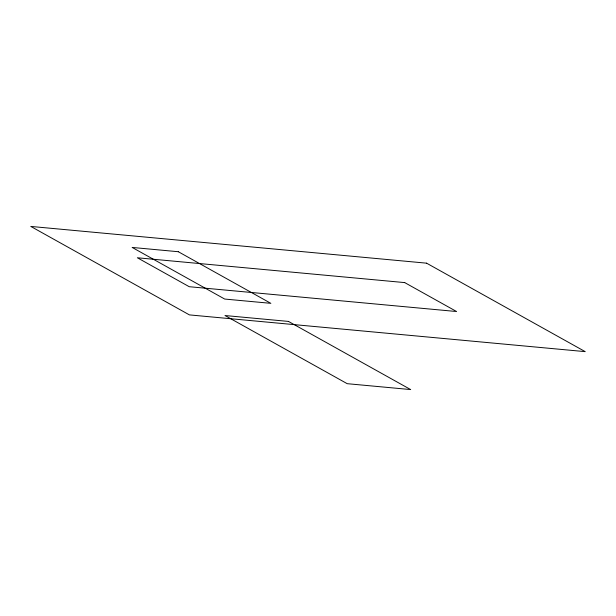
<?xml version="1.0" encoding="UTF-8"?>
<svg xmlns="http://www.w3.org/2000/svg" width="616" height="616" viewBox="0 0 616 616"><rect width="100%" height="100%" fill="white"/><g stroke="black" fill="none" stroke-linecap="round" stroke-linejoin="round"><path stroke-width="0.92" d="M426.588 263.171L30.8 226.426L189.412 314.892L585.2 351.636L426.588 263.171M178.309 251.721L132.163 247.44L224.701 299.053L270.848 303.334L178.309 251.721M404.704 282.598L137.368 257.773L189.243 286.71L456.579 311.527L404.704 282.598M288.465 321.421L225.009 315.531L347.208 383.683L410.664 389.574L288.465 321.421"/></g></svg>
